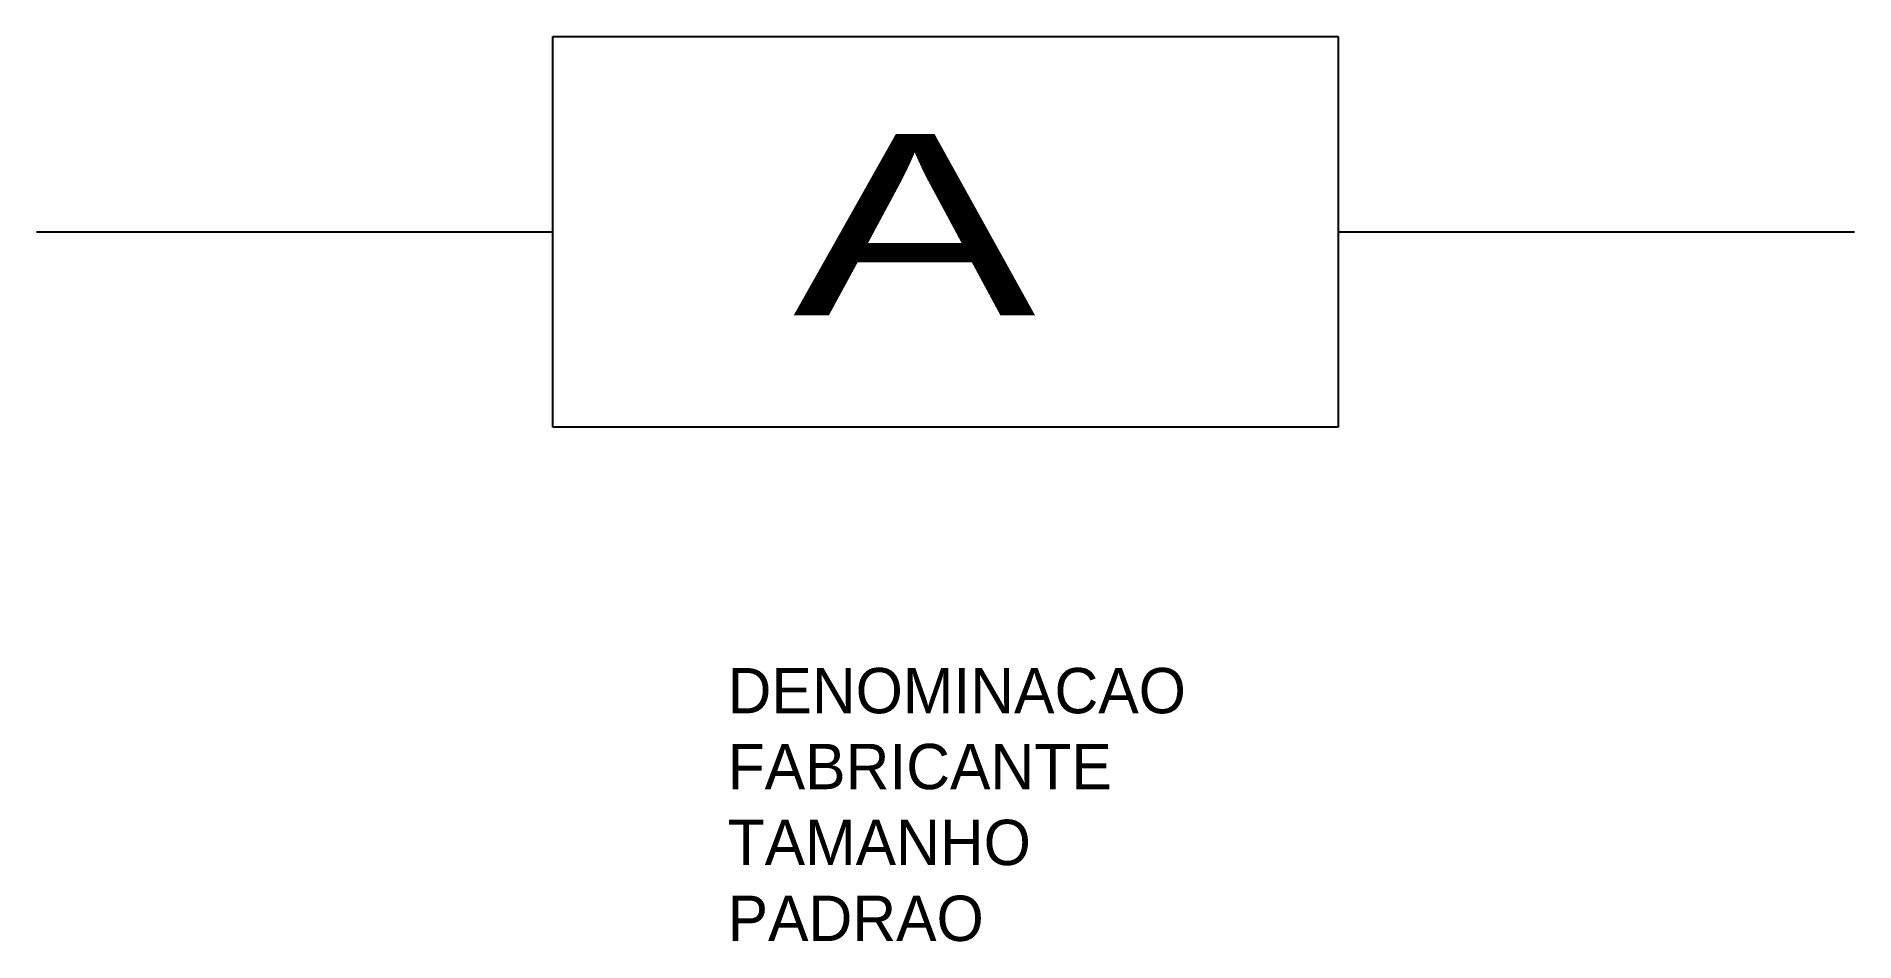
# Model space of a CAD drawing. Extents: x 98 to 298, y 91 to 191.
import ezdxf

# ---------------------------------------------------------------- set-up
doc = ezdxf.new("R2010")
doc.units = 0
doc.layers.add('TUPY', color=3, linetype='CONTINUOUS')

msp = doc.modelspace()

# ---------------------------------------------------------------- linework, layer by layer
at = {"layer": 'TUPY', "color": 0}
for p, q in [((154.46, 191.3), (241.06, 191.3)), ((154.46, 148.22), (154.46, 191.3)), ((241.06, 191.3), (241.06, 148.22)), ((97.54, 169.76), (154.46, 169.76)), ((241.06, 169.76), (297.98, 169.76)), ((241.06, 148.22), (154.46, 148.22))]:
    msp.add_line(p, q, dxfattribs=at)

# ---------------------------------------------------------------- texts
at = {"layer": 'TUPY', "color": 0, "width": 1.5}
msp.add_text('A', height=20, dxfattribs=at).set_placement((180.95, 160.54))
at = {"layer": 'TUPY', "color": 0, "flags": 1}
for tag, p, s in [('DENOMINACAO', (173.74, 116.65), 'HIDROMETRO'), ('FABRICANTE', (173.74, 108.28), ''), ('TAMANHO', (173.74, 99.91), ''), ('PADRAO', (173.74, 91.54), '')]:
    msp.add_attdef(tag, p, s, height=5, dxfattribs=at)

doc.saveas('drawing.dxf')
